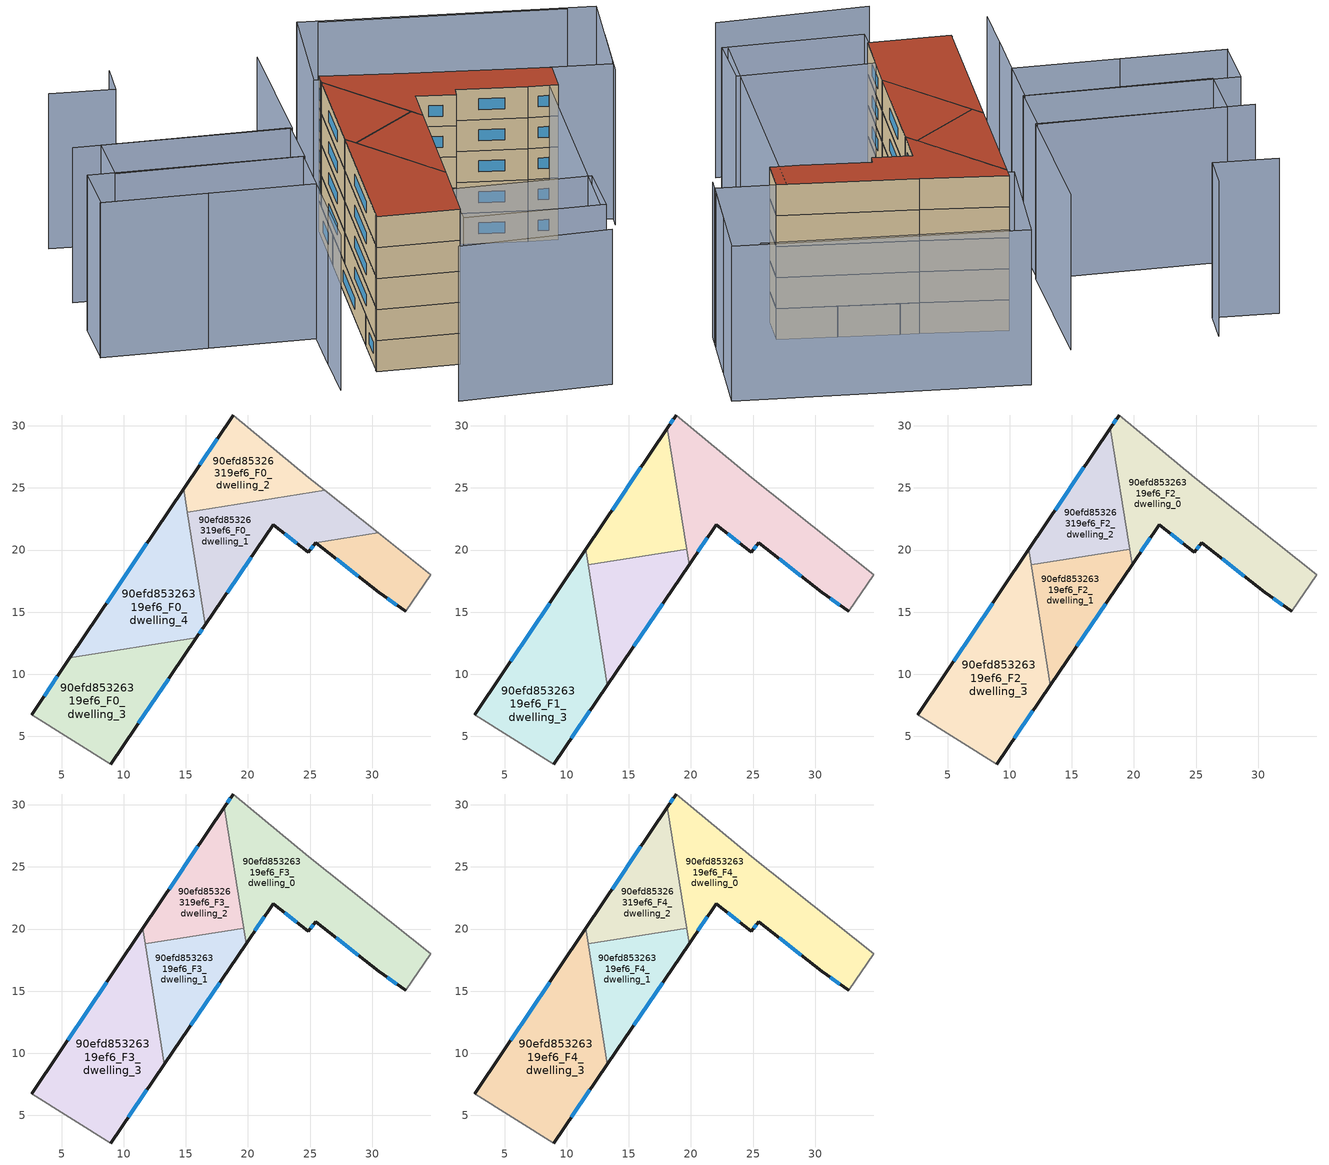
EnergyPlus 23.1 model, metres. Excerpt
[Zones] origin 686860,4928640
90efd85326319ef6_F0_dwelling_0
 floor ground (EU_floor_Construction): 34.72,18.03 32.68,15.07 30.52,16.61 25.44,20.58 30.49,21.38 z0
 wall outside (EU_wall_Construction): 25.44,20.58 30.52,16.61 32.68,15.07 z0:3
 wall to 90efd85326319ef6_F0_dwelling_1 (EU_wall_Construction): 30.49,21.38 25.44,20.58 z0:3
 wall adiabatic (EU_wall_Construction): 32.68,15.07 34.72,18.03 30.49,21.38 z0:3
 window (EU_Window_Construction): 31.22,16.11 31.98,15.57 / 27.08,19.29 28.87,17.9 z0.97:2.03
90efd85326319ef6_F0_dwelling_1
 floor ground (EU_floor_Construction): 30.49,21.38 25.44,20.58 24.85,19.84 22.03,22.02 16.56,13.97 15.12,23.05 26.18,24.8 z0
 wall outside (EU_wall_Construction): 16.56,13.97 22.03,22.02 24.85,19.84 25.44,20.58 z0:3
 wall to 90efd85326319ef6_F0_dwelling_2 (EU_wall_Construction): 26.18,24.8 15.12,23.05 z0:3
 wall adiabatic (EU_wall_Construction): 30.49,21.38 26.18,24.8 z0:3
 wall to 90efd85326319ef6_F0_dwelling_4 (EU_wall_Construction): 15.12,23.05 16.56,13.97 z0:3
 window (EU_Window_Construction): 25.04,20.08 25.25,20.34 / 22.94,21.31 23.93,20.55 / 18.33,16.58 20.25,19.41 z0.97:2.03
90efd85326319ef6_F0_dwelling_2
 floor ground (EU_floor_Construction): 24.9,25.82 26.18,24.8 15.12,23.05 14.82,24.95 18.8,30.87 z0
 wall outside (EU_wall_Construction): 18.8,30.87 14.82,24.95 z0:3
 wall adiabatic (EU_wall_Construction): 26.18,24.8 24.9,25.82 18.8,30.87 z0:3
 wall to 90efd85326319ef6_F0_dwelling_4 (EU_wall_Construction): 14.82,24.95 15.12,23.05 z0:3
 window (EU_Window_Construction): 17.51,28.95 16.11,26.87 z0.97:2.03
90efd85326319ef6_F0_dwelling_3
 floor ground (EU_floor_Construction): 15.85,12.93 8.95,2.78 2.59,6.74 5.66,11.32 z0
 wall outside (EU_wall_Construction): 8.95,2.78 15.85,12.93 / 5.66,11.32 2.59,6.74 z0:3
 wall adiabatic (EU_wall_Construction): 2.59,6.74 8.95,2.78 z0:3
 wall to 90efd85326319ef6_F0_dwelling_4 (EU_wall_Construction): 15.85,12.93 5.66,11.32 z0:3
 window (EU_Window_Construction): 11.18,6.07 13.61,9.64 / 4.67,9.83 3.58,8.22 z0.97:2.03
90efd85326319ef6_F0_dwelling_4
 floor ground (EU_floor_Construction): 14.82,24.95 16.56,13.97 15.85,12.93 5.66,11.32 z0
 wall outside (EU_wall_Construction): 14.82,24.95 5.66,11.32 / 15.85,12.93 16.56,13.97 z0:3
 window (EU_Window_Construction): 11.85,20.53 8.63,15.74 / 16.08,13.27 16.33,13.64 z0.97:2.03
90efd85326319ef6_F1_dwelling_0
 floor to 90efd85326319ef6_F0_dwelling_0 (EU_floor_Construction): 34.72,18.03 32.68,15.07 30.52,16.61 25.44,20.58 30.49,21.38 z3
 floor to 90efd85326319ef6_F0_dwelling_2 (EU_floor_Construction): 24.9,25.82 26.18,24.8 19.07,23.68 18.09,29.82 18.8,30.87 z3
 floor to 90efd85326319ef6_F0_dwelling_1 (EU_floor_Construction): 30.49,21.38 25.44,20.58 24.85,19.84 22.03,22.02 19.84,18.8 19.07,23.68 26.18,24.8 z3
 wall outside (EU_wall_Construction): 19.84,18.8 22.03,22.02 24.85,19.84 25.44,20.58 30.52,16.61 32.68,15.07 / 18.8,30.87 18.09,29.82 z3:6
 wall adiabatic (EU_wall_Construction): 32.68,15.07 34.72,18.03 24.9,25.82 18.8,30.87 z3:6
 wall to 90efd85326319ef6_F1_dwelling_2 (EU_wall_Construction): 18.09,29.82 19.64,20.08 z3:6
 wall to 90efd85326319ef6_F1_dwelling_1 (EU_wall_Construction): 19.64,20.08 19.84,18.8 z3:6
 window (EU_Window_Construction): 25.04,20.08 25.25,20.34 / 22.94,21.31 23.93,20.55 / 20.55,19.85 21.32,20.98 / 18.57,30.53 18.32,30.16 / 31.22,16.11 31.98,15.57 / 27.08,19.29 28.87,17.9 z3.97:5.03
90efd85326319ef6_F1_dwelling_1
 floor to 90efd85326319ef6_F0_dwelling_4 (EU_floor_Construction): 15.69,19.45 16.56,13.97 15.85,12.93 12.73,12.44 11.72,18.82 z3
 floor to 90efd85326319ef6_F0_dwelling_1 (EU_floor_Construction): 19.64,20.08 19.84,18.8 16.56,13.97 15.69,19.45 z3
 floor to 90efd85326319ef6_F0_dwelling_3 (EU_floor_Construction): 15.85,12.93 13.26,9.12 12.73,12.44 z3
 wall outside (EU_wall_Construction): 13.26,9.12 19.84,18.8 z3:6
 wall to 90efd85326319ef6_F1_dwelling_2 (EU_wall_Construction): 19.64,20.08 11.72,18.82 z3:6
 wall to 90efd85326319ef6_F1_dwelling_3 (EU_wall_Construction): 11.72,18.82 13.26,9.12 z3:6
 window (EU_Window_Construction): 15.39,12.26 17.71,15.67 z3.97:5.03
90efd85326319ef6_F1_dwelling_2
 floor to 90efd85326319ef6_F0_dwelling_1 (EU_floor_Construction): 19.07,23.68 19.64,20.08 15.69,19.45 15.12,23.05 z3
 floor to 90efd85326319ef6_F0_dwelling_4 (EU_floor_Construction): 14.82,24.95 15.69,19.45 11.72,18.82 11.53,20.05 z3
 floor to 90efd85326319ef6_F0_dwelling_2 (EU_floor_Construction): 18.09,29.82 19.07,23.68 15.12,23.05 14.82,24.95 z3
 wall outside (EU_wall_Construction): 18.09,29.82 11.53,20.05 z3:6
 wall to 90efd85326319ef6_F1_dwelling_3 (EU_wall_Construction): 11.53,20.05 11.72,18.82 z3:6
 window (EU_Window_Construction): 15.96,26.65 13.66,23.22 z3.97:5.03
90efd85326319ef6_F1_dwelling_3
 floor to 90efd85326319ef6_F0_dwelling_3 (EU_floor_Construction): 12.73,12.44 13.26,9.12 8.95,2.78 2.59,6.74 5.66,11.32 z3
 floor to 90efd85326319ef6_F0_dwelling_4 (EU_floor_Construction): 11.53,20.05 12.73,12.44 5.66,11.32 z3
 wall outside (EU_wall_Construction): 11.53,20.05 2.59,6.74 / 8.95,2.78 13.26,9.12 z3:6
 wall adiabatic (EU_wall_Construction): 2.59,6.74 8.95,2.78 z3:6
 window (EU_Window_Construction): 8.63,15.73 5.48,11.05 / 10.34,4.84 11.86,7.07 z3.97:5.03
90efd85326319ef6_F2_dwelling_0
 floor to 90efd85326319ef6_F1_dwelling_0 (EU_floor_Construction): 24.9,25.82 34.72,18.03 32.68,15.07 30.52,16.61 25.44,20.58 24.85,19.84 22.03,22.02 19.84,18.8 18.09,29.82 18.8,30.87 z6
 wall outside (EU_wall_Construction): 19.84,18.8 22.03,22.02 24.85,19.84 25.44,20.58 30.52,16.61 32.68,15.07 / 18.8,30.87 18.09,29.82 z6:9
 wall adiabatic (EU_wall_Construction): 32.68,15.07 34.72,18.03 24.9,25.82 18.8,30.87 z6:9
 wall to 90efd85326319ef6_F2_dwelling_2 (EU_wall_Construction): 18.09,29.82 19.64,20.08 z6:9
 wall to 90efd85326319ef6_F2_dwelling_1 (EU_wall_Construction): 19.64,20.08 19.84,18.8 z6:9
 window (EU_Window_Construction): 25.04,20.08 25.25,20.34 / 22.94,21.31 23.93,20.55 / 20.55,19.85 21.32,20.98 / 18.57,30.53 18.32,30.16 / 31.22,16.11 31.98,15.57 / 27.08,19.29 28.87,17.9 z6.97:8.03
90efd85326319ef6_F2_dwelling_1
 floor to 90efd85326319ef6_F1_dwelling_1 (EU_floor_Construction): 19.64,20.08 19.84,18.8 13.26,9.12 11.72,18.82 z6
 wall outside (EU_wall_Construction): 13.26,9.12 19.84,18.8 z6:9
 wall to 90efd85326319ef6_F2_dwelling_2 (EU_wall_Construction): 19.64,20.08 11.72,18.82 z6:9
 wall to 90efd85326319ef6_F2_dwelling_3 (EU_wall_Construction): 11.72,18.82 13.26,9.12 z6:9
 window (EU_Window_Construction): 15.39,12.26 17.71,15.67 z6.97:8.03
90efd85326319ef6_F2_dwelling_2
 floor to 90efd85326319ef6_F1_dwelling_2 (EU_floor_Construction): 18.09,29.82 19.64,20.08 11.72,18.82 11.53,20.05 z6
 wall outside (EU_wall_Construction): 18.09,29.82 11.53,20.05 z6:9
 wall to 90efd85326319ef6_F2_dwelling_3 (EU_wall_Construction): 11.53,20.05 11.72,18.82 z6:9
 window (EU_Window_Construction): 15.96,26.65 13.66,23.22 z6.97:8.03
90efd85326319ef6_F2_dwelling_3
 floor to 90efd85326319ef6_F1_dwelling_3 (EU_floor_Construction): 11.53,20.05 13.26,9.12 8.95,2.78 2.59,6.74 z6
 wall outside (EU_wall_Construction): 11.53,20.05 2.59,6.74 / 8.95,2.78 13.26,9.12 z6:9
 wall adiabatic (EU_wall_Construction): 2.59,6.74 8.95,2.78 z6:9
 window (EU_Window_Construction): 8.63,15.73 5.48,11.05 / 10.34,4.84 11.86,7.07 z6.97:8.03
90efd85326319ef6_F3_dwelling_0
 floor to 90efd85326319ef6_F2_dwelling_0 (EU_floor_Construction): 24.9,25.82 34.72,18.03 32.68,15.07 30.52,16.61 25.44,20.58 24.85,19.84 22.03,22.02 19.84,18.8 18.09,29.82 18.8,30.87 z9
 wall outside (EU_wall_Construction): 19.84,18.8 22.03,22.02 24.85,19.84 25.44,20.58 30.52,16.61 32.68,15.07 / 18.8,30.87 18.09,29.82 z9:12
 wall adiabatic (EU_wall_Construction): 32.68,15.07 34.72,18.03 24.9,25.82 18.8,30.87 z9:12
 wall to 90efd85326319ef6_F3_dwelling_2 (EU_wall_Construction): 18.09,29.82 19.64,20.08 z9:12
 wall to 90efd85326319ef6_F3_dwelling_1 (EU_wall_Construction): 19.64,20.08 19.84,18.8 z9:12
 window (EU_Window_Construction): 25.04,20.08 25.25,20.34 / 22.94,21.31 23.93,20.55 / 20.55,19.85 21.32,20.98 / 18.57,30.53 18.32,30.16 / 31.22,16.11 31.98,15.57 / 27.08,19.29 28.87,17.9 z9.97:11.03
90efd85326319ef6_F3_dwelling_1
 floor to 90efd85326319ef6_F2_dwelling_1 (EU_floor_Construction): 19.64,20.08 19.84,18.8 13.26,9.12 11.72,18.82 z9
 wall outside (EU_wall_Construction): 13.26,9.12 19.84,18.8 z9:12
 wall to 90efd85326319ef6_F3_dwelling_2 (EU_wall_Construction): 19.64,20.08 11.72,18.82 z9:12
 wall to 90efd85326319ef6_F3_dwelling_3 (EU_wall_Construction): 11.72,18.82 13.26,9.12 z9:12
 window (EU_Window_Construction): 15.39,12.26 17.71,15.67 z9.97:11.03
90efd85326319ef6_F3_dwelling_2
 floor to 90efd85326319ef6_F2_dwelling_2 (EU_floor_Construction): 18.09,29.82 19.64,20.08 11.72,18.82 11.53,20.05 z9
 wall outside (EU_wall_Construction): 18.09,29.82 11.53,20.05 z9:12
 wall to 90efd85326319ef6_F3_dwelling_3 (EU_wall_Construction): 11.53,20.05 11.72,18.82 z9:12
 window (EU_Window_Construction): 15.96,26.65 13.66,23.22 z9.97:11.03
90efd85326319ef6_F3_dwelling_3
 floor to 90efd85326319ef6_F2_dwelling_3 (EU_floor_Construction): 11.53,20.05 13.26,9.12 8.95,2.78 2.59,6.74 z9
 wall outside (EU_wall_Construction): 11.53,20.05 2.59,6.74 / 8.95,2.78 13.26,9.12 z9:12
 wall adiabatic (EU_wall_Construction): 2.59,6.74 8.95,2.78 z9:12
 window (EU_Window_Construction): 8.63,15.73 5.48,11.05 / 10.34,4.84 11.86,7.07 z9.97:11.03
90efd85326319ef6_F4_dwelling_0
 floor to 90efd85326319ef6_F3_dwelling_0 (EU_floor_Construction): 24.9,25.82 34.72,18.03 32.68,15.07 30.52,16.61 25.44,20.58 24.85,19.84 22.03,22.02 19.84,18.8 18.09,29.82 18.8,30.87 z12
 wall outside (EU_wall_Construction): 19.84,18.8 22.03,22.02 24.85,19.84 25.44,20.58 30.52,16.61 32.68,15.07 / 18.8,30.87 18.09,29.82 z12:15
 wall adiabatic (EU_wall_Construction): 32.68,15.07 34.72,18.03 24.9,25.82 18.8,30.87 z12:15
 wall to 90efd85326319ef6_F4_dwelling_2 (EU_wall_Construction): 18.09,29.82 19.64,20.08 z12:15
 wall to 90efd85326319ef6_F4_dwelling_1 (EU_wall_Construction): 19.64,20.08 19.84,18.8 z12:15
 window (EU_Window_Construction): 25.04,20.08 25.25,20.34 / 22.94,21.31 23.93,20.55 / 20.55,19.85 21.32,20.98 / 18.57,30.53 18.32,30.16 / 31.22,16.11 31.98,15.57 / 27.08,19.29 28.87,17.9 z12.97:14.03
 roof outside (EU_roof_Construction): 32.68,15.07 34.72,18.03 24.9,25.82 18.8,30.87 18.09,29.82 19.84,18.8 22.03,22.02 24.85,19.84 25.44,20.58 30.52,16.61 z15
90efd85326319ef6_F4_dwelling_1
 floor to 90efd85326319ef6_F3_dwelling_1 (EU_floor_Construction): 19.64,20.08 19.84,18.8 13.26,9.12 11.72,18.82 z12
 wall outside (EU_wall_Construction): 13.26,9.12 19.84,18.8 z12:15
 wall to 90efd85326319ef6_F4_dwelling_2 (EU_wall_Construction): 19.64,20.08 11.72,18.82 z12:15
 wall to 90efd85326319ef6_F4_dwelling_3 (EU_wall_Construction): 11.72,18.82 13.26,9.12 z12:15
 window (EU_Window_Construction): 15.39,12.26 17.71,15.67 z12.97:14.03
 roof outside (EU_roof_Construction): 13.26,9.12 19.84,18.8 19.64,20.08 11.72,18.82 z15
90efd85326319ef6_F4_dwelling_2
 floor to 90efd85326319ef6_F3_dwelling_2 (EU_floor_Construction): 18.09,29.82 19.64,20.08 11.72,18.82 11.53,20.05 z12
 wall outside (EU_wall_Construction): 18.09,29.82 11.53,20.05 z12:15
 wall to 90efd85326319ef6_F4_dwelling_3 (EU_wall_Construction): 11.53,20.05 11.72,18.82 z12:15
 window (EU_Window_Construction): 15.96,26.65 13.66,23.22 z12.97:14.03
 roof outside (EU_roof_Construction): 19.64,20.08 18.09,29.82 11.53,20.05 11.72,18.82 z15
90efd85326319ef6_F4_dwelling_3
 floor to 90efd85326319ef6_F3_dwelling_3 (EU_floor_Construction): 11.53,20.05 13.26,9.12 8.95,2.78 2.59,6.74 z12
 wall outside (EU_wall_Construction): 11.53,20.05 2.59,6.74 / 8.95,2.78 13.26,9.12 z12:15
 wall adiabatic (EU_wall_Construction): 2.59,6.74 8.95,2.78 z12:15
 window (EU_Window_Construction): 8.63,15.73 5.48,11.05 / 10.34,4.84 11.86,7.07 z12.97:14.03
 roof outside (EU_roof_Construction): 8.95,2.78 13.26,9.12 11.53,20.05 2.59,6.74 z15
shading: 0.58,10.77 -2.28,6.2 / -12.83,25.54 3.43,15.22 / 3.43,15.22 0.56,10.7 / 3.65,-2.53 15.68,-9.36 / 2.66,6.94 8.95,2.78 / 18.36,-5.06 33.99,18.51 / 38.37,13.84 42.71,19.63 / 43.94,25.64 26.36,38.74 / 17.6,37.33 9.79,24.85 / 9.79,24.85 -6.8,35.24 / 6.37,44.36 4.19,41.26 / 4.19,41.26 -0.66,44.66 / 11.08,6.4 21.92,-0.28 / 21.92,-0.28 18.78,-5.36 / 18.78,-5.36 7.95,1.32 / 7.95,1.32 11.08,6.4 / 3.45,15.21 -12.81,25.53 / -12.81,25.53 -9.73,30.38 / -9.73,30.38 6.53,20.06 / 6.53,20.06 3.45,15.21 / -7.79,28.89 -4.68,33.95 / -4.68,33.95 9.74,25.06 / 9.74,25.06 6.62,20 / 6.62,20 -7.79,28.89 / 25,40.07 46.18,24.3 / 46.18,24.3 39.08,14.78 / 39.08,14.78 17.91,30.55 / 17.91,30.55 25,40.07 z0:15
[Building]
EU S2 Campaign: North Axis=0; Terrain=City; Solar Distribution=FullExterior
[Site:Location]
Bologna: Latitude=44.5; Longitude=11.25; Time Zone=1; Elevation=37
[SizingPeriod:WeatherFileDays]
AnnualSizingPeriod: Begin Month=1; Begin Day of Month=1; End Month=12; End Day of Month=31; Day of Week for Start Day=Monday; Use Weather File Daylight Saving Period=No; Use Weather File Rain and Snow Indicators=No
[MATERIAL]
EU_InternalMass_Material: Roughness=MediumRough; Thickness=0.1; Conductivity=1; Density=1800; Specific Heat=900; Thermal Absorptance=0.9; Solar Absorptance=0.7; Visible Absorptance=0.7
[MATERIAL:NOMASS] Roughness=MediumRough; Thermal Absorptance=0.9; Solar Absorptance=0.7; Visible Absorptance=0.7
Name | Thermal Resistance
EU_wall_NoMass | 0.779417
EU_roof_NoMass | 0.435466
EU_floor_NoMass | 0.588222
[WINDOWMATERIAL:SIMPLEGLAZINGSYSTEM]
EU_Window_SimpleGlazing: UFactor=5.16242; Solar Heat Gain Coefficient=0.85; Visible Transmittance=0.85
[CONSTRUCTION]
EU_wall_Construction: EU_wall_NoMass
EU_roof_Construction: EU_roof_NoMass
EU_floor_Construction: EU_floor_NoMass
EU_Window_Construction: EU_Window_SimpleGlazing
EU_InternalMass_Construction: EU_InternalMass_Material
[ZONE] Type=1; Multiplier=1; Ceiling Height=autocalculate; Floor Area=autocalculate; Part of Total Floor Area=Yes
Name | Volume
90efd85326319ef6_F0_dwelling_0 | 80.6191
90efd85326319ef6_F1_dwelling_0; 90efd85326319ef6_F2_dwelling_0; 90efd85326319ef6_F3_dwelling_0; 90efd85326319ef6_F4_dwelling_0 | 267.179
90efd85326319ef6_F0_dwelling_1 | 186.584
90efd85326319ef6_F1_dwelling_1; 90efd85326319ef6_F2_dwelling_1; 90efd85326319ef6_F3_dwelling_1; 90efd85326319ef6_F4_dwelling_1 | 133.594
90efd85326319ef6_F0_dwelling_2 | 133.583
90efd85326319ef6_F1_dwelling_2; 90efd85326319ef6_F2_dwelling_2; 90efd85326319ef6_F3_dwelling_2; 90efd85326319ef6_F4_dwelling_2 | 133.602
90efd85326319ef6_F0_dwelling_3 | 200.385
90efd85326319ef6_F1_dwelling_3; 90efd85326319ef6_F2_dwelling_3; 90efd85326319ef6_F3_dwelling_3; 90efd85326319ef6_F4_dwelling_3 | 267.17
90efd85326319ef6_F0_dwelling_4 | 200.382
[INTERNALMASS] Construction=EU_InternalMass_Construction
Name | Zone or ZoneList | Surface Area
90efd85326319ef6_F0_dwelling_0_EU_InternalMass | 90efd85326319ef6_F0_dwelling_0 | 26.8732
90efd85326319ef6_F0_dwelling_1_EU_InternalMass | 90efd85326319ef6_F0_dwelling_1 | 62.1954
90efd85326319ef6_F0_dwelling_2_EU_InternalMass | 90efd85326319ef6_F0_dwelling_2 | 44.5276
90efd85326319ef6_F0_dwelling_3_EU_InternalMass | 90efd85326319ef6_F0_dwelling_3 | 66.7953
90efd85326319ef6_F0_dwelling_4_EU_InternalMass | 90efd85326319ef6_F0_dwelling_4 | 66.7941
90efd85326319ef6_F1_dwelling_0_EU_InternalMass | 90efd85326319ef6_F1_dwelling_0 | 89.0598
90efd85326319ef6_F1_dwelling_1_EU_InternalMass | 90efd85326319ef6_F1_dwelling_1 | 44.5315
90efd85326319ef6_F1_dwelling_2_EU_InternalMass | 90efd85326319ef6_F1_dwelling_2 | 44.534
90efd85326319ef6_F1_dwelling_3_EU_InternalMass | 90efd85326319ef6_F1_dwelling_3 | 89.06
90efd85326319ef6_F2_dwelling_0_EU_InternalMass | 90efd85326319ef6_F2_dwelling_0 | 89.0598
90efd85326319ef6_F2_dwelling_1_EU_InternalMass | 90efd85326319ef6_F2_dwelling_1 | 44.5315
90efd85326319ef6_F2_dwelling_2_EU_InternalMass | 90efd85326319ef6_F2_dwelling_2 | 44.534
90efd85326319ef6_F2_dwelling_3_EU_InternalMass | 90efd85326319ef6_F2_dwelling_3 | 89.06
90efd85326319ef6_F3_dwelling_0_EU_InternalMass | 90efd85326319ef6_F3_dwelling_0 | 89.0598
90efd85326319ef6_F3_dwelling_1_EU_InternalMass | 90efd85326319ef6_F3_dwelling_1 | 44.5315
90efd85326319ef6_F3_dwelling_2_EU_InternalMass | 90efd85326319ef6_F3_dwelling_2 | 44.534
90efd85326319ef6_F3_dwelling_3_EU_InternalMass | 90efd85326319ef6_F3_dwelling_3 | 89.06
90efd85326319ef6_F4_dwelling_0_EU_InternalMass | 90efd85326319ef6_F4_dwelling_0 | 89.0598
90efd85326319ef6_F4_dwelling_1_EU_InternalMass | 90efd85326319ef6_F4_dwelling_1 | 44.5315
90efd85326319ef6_F4_dwelling_2_EU_InternalMass | 90efd85326319ef6_F4_dwelling_2 | 44.534
90efd85326319ef6_F4_dwelling_3_EU_InternalMass | 90efd85326319ef6_F4_dwelling_3 | 89.06
[OTHEREQUIPMENT] Fuel Type=Electricity; Design Level Calculation Method=Watts/Area; Power per Zone Floor Area=1; Fraction Latent=0; Fraction Radiant=0; Fraction Lost=0; Carbon Dioxide Generation Rate=0; EndUse Subcategory=EU_Step8_InternalGains
Name | Zone or ZoneList or Space or SpaceList | Schedule
EU_Step8_InternalGain_90efd85326319ef6_F0_dwelling_0_f000 | 90efd85326319ef6_F0_dwelling_0 | EU_Step8_GainSchedule_90efd85326319ef6_F0_dwelling_0_f000
EU_Step8_InternalGain_90efd85326319ef6_F0_dwelling_1_f000 | 90efd85326319ef6_F0_dwelling_1 | EU_Step8_GainSchedule_90efd85326319ef6_F0_dwelling_1_f000
EU_Step8_InternalGain_90efd85326319ef6_F0_dwelling_2_f000 | 90efd85326319ef6_F0_dwelling_2 | EU_Step8_GainSchedule_90efd85326319ef6_F0_dwelling_2_f000
EU_Step8_InternalGain_90efd85326319ef6_F0_dwelling_3_f000 | 90efd85326319ef6_F0_dwelling_3 | EU_Step8_GainSchedule_90efd85326319ef6_F0_dwelling_3_f000
EU_Step8_InternalGain_90efd85326319ef6_F0_dwelling_4_f000 | 90efd85326319ef6_F0_dwelling_4 | EU_Step8_GainSchedule_90efd85326319ef6_F0_dwelling_4_f000
EU_Step8_InternalGain_90efd85326319ef6_F1_dwelling_0_f000 | 90efd85326319ef6_F1_dwelling_0 | EU_Step8_GainSchedule_90efd85326319ef6_F1_dwelling_0_f000
EU_Step8_InternalGain_90efd85326319ef6_F1_dwelling_1_f000 | 90efd85326319ef6_F1_dwelling_1 | EU_Step8_GainSchedule_90efd85326319ef6_F1_dwelling_1_f000
EU_Step8_InternalGain_90efd85326319ef6_F1_dwelling_2_f000 | 90efd85326319ef6_F1_dwelling_2 | EU_Step8_GainSchedule_90efd85326319ef6_F1_dwelling_2_f000
EU_Step8_InternalGain_90efd85326319ef6_F1_dwelling_3_f000 | 90efd85326319ef6_F1_dwelling_3 | EU_Step8_GainSchedule_90efd85326319ef6_F1_dwelling_3_f000
EU_Step8_InternalGain_90efd85326319ef6_F2_dwelling_0_f000 | 90efd85326319ef6_F2_dwelling_0 | EU_Step8_GainSchedule_90efd85326319ef6_F2_dwelling_0_f000
EU_Step8_InternalGain_90efd85326319ef6_F2_dwelling_1_f000 | 90efd85326319ef6_F2_dwelling_1 | EU_Step8_GainSchedule_90efd85326319ef6_F2_dwelling_1_f000
EU_Step8_InternalGain_90efd85326319ef6_F2_dwelling_2_f000 | 90efd85326319ef6_F2_dwelling_2 | EU_Step8_GainSchedule_90efd85326319ef6_F2_dwelling_2_f000
EU_Step8_InternalGain_90efd85326319ef6_F2_dwelling_3_f000 | 90efd85326319ef6_F2_dwelling_3 | EU_Step8_GainSchedule_90efd85326319ef6_F2_dwelling_3_f000
EU_Step8_InternalGain_90efd85326319ef6_F3_dwelling_0_f000 | 90efd85326319ef6_F3_dwelling_0 | EU_Step8_GainSchedule_90efd85326319ef6_F3_dwelling_0_f000
EU_Step8_InternalGain_90efd85326319ef6_F3_dwelling_1_f000 | 90efd85326319ef6_F3_dwelling_1 | EU_Step8_GainSchedule_90efd85326319ef6_F3_dwelling_1_f000
EU_Step8_InternalGain_90efd85326319ef6_F3_dwelling_2_f000 | 90efd85326319ef6_F3_dwelling_2 | EU_Step8_GainSchedule_90efd85326319ef6_F3_dwelling_2_f000
EU_Step8_InternalGain_90efd85326319ef6_F3_dwelling_3_f000 | 90efd85326319ef6_F3_dwelling_3 | EU_Step8_GainSchedule_90efd85326319ef6_F3_dwelling_3_f000
EU_Step8_InternalGain_90efd85326319ef6_F4_dwelling_0_f000 | 90efd85326319ef6_F4_dwelling_0 | EU_Step8_GainSchedule_90efd85326319ef6_F4_dwelling_0_f000
EU_Step8_InternalGain_90efd85326319ef6_F4_dwelling_1_f000 | 90efd85326319ef6_F4_dwelling_1 | EU_Step8_GainSchedule_90efd85326319ef6_F4_dwelling_1_f000
EU_Step8_InternalGain_90efd85326319ef6_F4_dwelling_2_f000 | 90efd85326319ef6_F4_dwelling_2 | EU_Step8_GainSchedule_90efd85326319ef6_F4_dwelling_2_f000
EU_Step8_InternalGain_90efd85326319ef6_F4_dwelling_3_f000 | 90efd85326319ef6_F4_dwelling_3 | EU_Step8_GainSchedule_90efd85326319ef6_F4_dwelling_3_f000
[ZONEVENTILATION:DESIGNFLOWRATE] Schedule=EU_AlwaysOn; Design Flow Rate Calculation Method=AirChanges/Hour; Air Changes per Hour=0.712058; Ventilation Type=Natural; Fan Pressure Rise=0; Fan Total Efficiency=1; Constant Term Coefficient=1; Temperature Term Coefficient=0; Velocity Term Coefficient=0; Velocity Squared Term Coefficient=0; Minimum Indoor Temperature=-100; Maximum Indoor Temperature=100; Delta Temperature=-100; Minimum Outdoor Temperature=-100; Maximum Outdoor Temperature=100; Maximum Wind Speed=40
Name | Zone or ZoneList or Space or SpaceList
EU_ConstantAir_90efd85326319ef6_F0_dwelling_0 | 90efd85326319ef6_F0_dwelling_0
EU_ConstantAir_90efd85326319ef6_F0_dwelling_1 | 90efd85326319ef6_F0_dwelling_1
EU_ConstantAir_90efd85326319ef6_F0_dwelling_2 | 90efd85326319ef6_F0_dwelling_2
EU_ConstantAir_90efd85326319ef6_F0_dwelling_3 | 90efd85326319ef6_F0_dwelling_3
EU_ConstantAir_90efd85326319ef6_F0_dwelling_4 | 90efd85326319ef6_F0_dwelling_4
EU_ConstantAir_90efd85326319ef6_F1_dwelling_0 | 90efd85326319ef6_F1_dwelling_0
EU_ConstantAir_90efd85326319ef6_F1_dwelling_1 | 90efd85326319ef6_F1_dwelling_1
EU_ConstantAir_90efd85326319ef6_F1_dwelling_2 | 90efd85326319ef6_F1_dwelling_2
EU_ConstantAir_90efd85326319ef6_F1_dwelling_3 | 90efd85326319ef6_F1_dwelling_3
EU_ConstantAir_90efd85326319ef6_F2_dwelling_0 | 90efd85326319ef6_F2_dwelling_0
EU_ConstantAir_90efd85326319ef6_F2_dwelling_1 | 90efd85326319ef6_F2_dwelling_1
EU_ConstantAir_90efd85326319ef6_F2_dwelling_2 | 90efd85326319ef6_F2_dwelling_2
EU_ConstantAir_90efd85326319ef6_F2_dwelling_3 | 90efd85326319ef6_F2_dwelling_3
EU_ConstantAir_90efd85326319ef6_F3_dwelling_0 | 90efd85326319ef6_F3_dwelling_0
EU_ConstantAir_90efd85326319ef6_F3_dwelling_1 | 90efd85326319ef6_F3_dwelling_1
EU_ConstantAir_90efd85326319ef6_F3_dwelling_2 | 90efd85326319ef6_F3_dwelling_2
EU_ConstantAir_90efd85326319ef6_F3_dwelling_3 | 90efd85326319ef6_F3_dwelling_3
EU_ConstantAir_90efd85326319ef6_F4_dwelling_0 | 90efd85326319ef6_F4_dwelling_0
EU_ConstantAir_90efd85326319ef6_F4_dwelling_1 | 90efd85326319ef6_F4_dwelling_1
EU_ConstantAir_90efd85326319ef6_F4_dwelling_2 | 90efd85326319ef6_F4_dwelling_2
EU_ConstantAir_90efd85326319ef6_F4_dwelling_3 | 90efd85326319ef6_F4_dwelling_3
[HVACTEMPLATE:THERMOSTAT] Constant Heating Setpoint=20; Constant Cooling Setpoint=50
EU_HeatOnly_90efd85326319ef6_F0_dwelling_0; EU_HeatOnly_90efd85326319ef6_F0_dwelling_1; EU_HeatOnly_90efd85326319ef6_F0_dwelling_2; EU_HeatOnly_90efd85326319ef6_F0_dwelling_3; EU_HeatOnly_90efd85326319ef6_F0_dwelling_4; EU_HeatOnly_90efd85326319ef6_F1_dwelling_0; EU_HeatOnly_90efd85326319ef6_F1_dwelling_1; EU_HeatOnly_90efd85326319ef6_F1_dwelling_2; EU_HeatOnly_90efd85326319ef6_F1_dwelling_3; EU_HeatOnly_90efd85326319ef6_F2_dwelling_0; EU_HeatOnly_90efd85326319ef6_F2_dwelling_1; EU_HeatOnly_90efd85326319ef6_F2_dwelling_2; EU_HeatOnly_90efd85326319ef6_F2_dwelling_3; EU_HeatOnly_90efd85326319ef6_F3_dwelling_0; EU_HeatOnly_90efd85326319ef6_F3_dwelling_1; EU_HeatOnly_90efd85326319ef6_F3_dwelling_2; EU_HeatOnly_90efd85326319ef6_F3_dwelling_3; EU_HeatOnly_90efd85326319ef6_F4_dwelling_0; EU_HeatOnly_90efd85326319ef6_F4_dwelling_1; EU_HeatOnly_90efd85326319ef6_F4_dwelling_2; EU_HeatOnly_90efd85326319ef6_F4_dwelling_3
[HVACTEMPLATE:ZONE:IDEALLOADSAIRSYSTEM] System Availability Schedule=EU_AlwaysOn; Maximum Heating Supply Air Temperature=50; Minimum Cooling Supply Air Temperature=13; Maximum Heating Supply Air Humidity Ratio=0.0156; Minimum Cooling Supply Air Humidity Ratio=0.0077; Heating Limit=NoLimit; Cooling Limit=NoLimit; Heating Availability Schedule=EU_AlwaysOn; Cooling Availability Schedule=EU_CoolingOff; Dehumidification Control Type=ConstantSensibleHeatRatio; Cooling Sensible Heat Ratio=0.7; Dehumidification Setpoint=60; Humidification Control Type=None; Humidification Setpoint=30; Outdoor Air Method=None; Outdoor Air Flow Rate per Person=0.00944; Outdoor Air Flow Rate per Zone Floor Area=0; Outdoor Air Flow Rate per Zone=0; Demand Controlled Ventilation Type=None; Outdoor Air Economizer Type=NoEconomizer; Heat Recovery Type=None; Sensible Heat Recovery Effectiveness=0.7; Latent Heat Recovery Effectiveness=0.65
Name | Template Thermostat
90efd85326319ef6_F0_dwelling_0 | EU_HeatOnly_90efd85326319ef6_F0_dwelling_0
90efd85326319ef6_F0_dwelling_1 | EU_HeatOnly_90efd85326319ef6_F0_dwelling_1
90efd85326319ef6_F0_dwelling_2 | EU_HeatOnly_90efd85326319ef6_F0_dwelling_2
90efd85326319ef6_F0_dwelling_3 | EU_HeatOnly_90efd85326319ef6_F0_dwelling_3
90efd85326319ef6_F0_dwelling_4 | EU_HeatOnly_90efd85326319ef6_F0_dwelling_4
90efd85326319ef6_F1_dwelling_0 | EU_HeatOnly_90efd85326319ef6_F1_dwelling_0
90efd85326319ef6_F1_dwelling_1 | EU_HeatOnly_90efd85326319ef6_F1_dwelling_1
90efd85326319ef6_F1_dwelling_2 | EU_HeatOnly_90efd85326319ef6_F1_dwelling_2
90efd85326319ef6_F1_dwelling_3 | EU_HeatOnly_90efd85326319ef6_F1_dwelling_3
90efd85326319ef6_F2_dwelling_0 | EU_HeatOnly_90efd85326319ef6_F2_dwelling_0
90efd85326319ef6_F2_dwelling_1 | EU_HeatOnly_90efd85326319ef6_F2_dwelling_1
90efd85326319ef6_F2_dwelling_2 | EU_HeatOnly_90efd85326319ef6_F2_dwelling_2
90efd85326319ef6_F2_dwelling_3 | EU_HeatOnly_90efd85326319ef6_F2_dwelling_3
90efd85326319ef6_F3_dwelling_0 | EU_HeatOnly_90efd85326319ef6_F3_dwelling_0
90efd85326319ef6_F3_dwelling_1 | EU_HeatOnly_90efd85326319ef6_F3_dwelling_1
90efd85326319ef6_F3_dwelling_2 | EU_HeatOnly_90efd85326319ef6_F3_dwelling_2
90efd85326319ef6_F3_dwelling_3 | EU_HeatOnly_90efd85326319ef6_F3_dwelling_3
90efd85326319ef6_F4_dwelling_0 | EU_HeatOnly_90efd85326319ef6_F4_dwelling_0
90efd85326319ef6_F4_dwelling_1 | EU_HeatOnly_90efd85326319ef6_F4_dwelling_1
90efd85326319ef6_F4_dwelling_2 | EU_HeatOnly_90efd85326319ef6_F4_dwelling_2
90efd85326319ef6_F4_dwelling_3 | EU_HeatOnly_90efd85326319ef6_F4_dwelling_3
[SIZING:ZONE] Zone Cooling Design Supply Air Temperature Input Method=SupplyAirTemperature; Zone Cooling Design Supply Air Temperature=13; Zone Heating Design Supply Air Temperature Input Method=SupplyAirTemperature; Zone Heating Design Supply Air Temperature=50; Zone Cooling Design Supply Air Humidity Ratio=0.008; Zone Heating Design Supply Air Humidity Ratio=0.008; Cooling Design Air Flow Method=DesignDay; Cooling Design Air Flow Rate=0; Cooling Minimum Air Flow per Zone Floor Area=0.000762; Cooling Minimum Air Flow=0; Cooling Minimum Air Flow Fraction=0.2; Heating Design Air Flow Method=DesignDay; Heating Design Air Flow Rate=0; Heating Maximum Air Flow per Zone Floor Area=0.002032; Heating Maximum Air Flow=0.141576; Heating Maximum Air Flow Fraction=0.3; Account for Dedicated Outdoor Air System=No; Dedicated Outdoor Air System Control Strategy=NeutralSupplyAir; Dedicated Outdoor Air Low Setpoint Temperature for Design=autosize; Dedicated Outdoor Air High Setpoint Temperature for Design=autosize; Zone Load Sizing Method=Sensible Load Only No Latent Load; Zone Latent Cooling Design Supply Air Humidity Ratio Input Method=HumidityRatioDifference; Zone Cooling Design Supply Air Humidity Ratio Difference=0.005; Zone Latent Heating Design Supply Air Humidity Ratio Input Method=HumidityRatioDifference; Zone Humidification Design Supply Air Humidity Ratio Difference=0.005
90efd85326319ef6_F0_dwelling_0; 90efd85326319ef6_F0_dwelling_1; 90efd85326319ef6_F0_dwelling_2; 90efd85326319ef6_F0_dwelling_3; 90efd85326319ef6_F0_dwelling_4; 90efd85326319ef6_F1_dwelling_0; 90efd85326319ef6_F1_dwelling_1; 90efd85326319ef6_F1_dwelling_2; 90efd85326319ef6_F1_dwelling_3; 90efd85326319ef6_F2_dwelling_0; 90efd85326319ef6_F2_dwelling_1; 90efd85326319ef6_F2_dwelling_2; 90efd85326319ef6_F2_dwelling_3; 90efd85326319ef6_F3_dwelling_0; 90efd85326319ef6_F3_dwelling_1; 90efd85326319ef6_F3_dwelling_2; 90efd85326319ef6_F3_dwelling_3; 90efd85326319ef6_F4_dwelling_0; 90efd85326319ef6_F4_dwelling_1; 90efd85326319ef6_F4_dwelling_2; 90efd85326319ef6_F4_dwelling_3
[SCHEDULE:CONSTANT]
Name | Hourly Value
EU_AlwaysOn | 1
EU_CoolingOff | 0
[SCHEDULE:FILE] Column Number=1; Rows to Skip at Top=0; Number of Hours of Data=8760; Column Separator=Comma; Interpolate to Timestep=No; Minutes per Item=60; Adjust Schedule for Daylight Savings=Yes
Name | File
EU_Step8_GainSchedule_90efd85326319ef6_F0_dwelling_0_f000 | ../../schedules/90efd85326319ef6/90efd85326319ef6_F0_dwelling_0_f000_gain.csv
EU_Step8_GainSchedule_90efd85326319ef6_F0_dwelling_1_f000 | ../../schedules/90efd85326319ef6/90efd85326319ef6_F0_dwelling_1_f000_gain.csv
EU_Step8_GainSchedule_90efd85326319ef6_F0_dwelling_2_f000 | ../../schedules/90efd85326319ef6/90efd85326319ef6_F0_dwelling_2_f000_gain.csv
EU_Step8_GainSchedule_90efd85326319ef6_F0_dwelling_3_f000 | ../../schedules/90efd85326319ef6/90efd85326319ef6_F0_dwelling_3_f000_gain.csv
EU_Step8_GainSchedule_90efd85326319ef6_F0_dwelling_4_f000 | ../../schedules/90efd85326319ef6/90efd85326319ef6_F0_dwelling_4_f000_gain.csv
EU_Step8_GainSchedule_90efd85326319ef6_F1_dwelling_0_f000 | ../../schedules/90efd85326319ef6/90efd85326319ef6_F1_dwelling_0_f000_gain.csv
EU_Step8_GainSchedule_90efd85326319ef6_F1_dwelling_1_f000 | ../../schedules/90efd85326319ef6/90efd85326319ef6_F1_dwelling_1_f000_gain.csv
EU_Step8_GainSchedule_90efd85326319ef6_F1_dwelling_2_f000 | ../../schedules/90efd85326319ef6/90efd85326319ef6_F1_dwelling_2_f000_gain.csv
EU_Step8_GainSchedule_90efd85326319ef6_F1_dwelling_3_f000 | ../../schedules/90efd85326319ef6/90efd85326319ef6_F1_dwelling_3_f000_gain.csv
EU_Step8_GainSchedule_90efd85326319ef6_F2_dwelling_0_f000 | ../../schedules/90efd85326319ef6/90efd85326319ef6_F2_dwelling_0_f000_gain.csv
EU_Step8_GainSchedule_90efd85326319ef6_F2_dwelling_1_f000 | ../../schedules/90efd85326319ef6/90efd85326319ef6_F2_dwelling_1_f000_gain.csv
EU_Step8_GainSchedule_90efd85326319ef6_F2_dwelling_2_f000 | ../../schedules/90efd85326319ef6/90efd85326319ef6_F2_dwelling_2_f000_gain.csv
EU_Step8_GainSchedule_90efd85326319ef6_F2_dwelling_3_f000 | ../../schedules/90efd85326319ef6/90efd85326319ef6_F2_dwelling_3_f000_gain.csv
EU_Step8_GainSchedule_90efd85326319ef6_F3_dwelling_0_f000 | ../../schedules/90efd85326319ef6/90efd85326319ef6_F3_dwelling_0_f000_gain.csv
EU_Step8_GainSchedule_90efd85326319ef6_F3_dwelling_1_f000 | ../../schedules/90efd85326319ef6/90efd85326319ef6_F3_dwelling_1_f000_gain.csv
EU_Step8_GainSchedule_90efd85326319ef6_F3_dwelling_2_f000 | ../../schedules/90efd85326319ef6/90efd85326319ef6_F3_dwelling_2_f000_gain.csv
EU_Step8_GainSchedule_90efd85326319ef6_F3_dwelling_3_f000 | ../../schedules/90efd85326319ef6/90efd85326319ef6_F3_dwelling_3_f000_gain.csv
EU_Step8_GainSchedule_90efd85326319ef6_F4_dwelling_0_f000 | ../../schedules/90efd85326319ef6/90efd85326319ef6_F4_dwelling_0_f000_gain.csv
EU_Step8_GainSchedule_90efd85326319ef6_F4_dwelling_1_f000 | ../../schedules/90efd85326319ef6/90efd85326319ef6_F4_dwelling_1_f000_gain.csv
EU_Step8_GainSchedule_90efd85326319ef6_F4_dwelling_2_f000 | ../../schedules/90efd85326319ef6/90efd85326319ef6_F4_dwelling_2_f000_gain.csv
EU_Step8_GainSchedule_90efd85326319ef6_F4_dwelling_3_f000 | ../../schedules/90efd85326319ef6/90efd85326319ef6_F4_dwelling_3_f000_gain.csv
